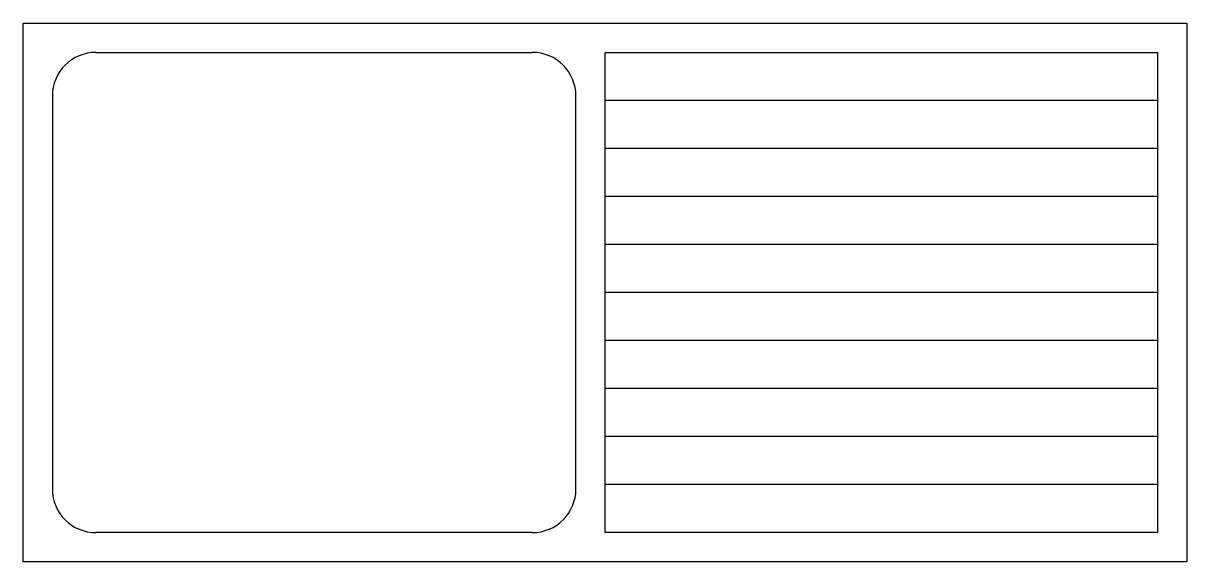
# Model space of a CAD drawing. Extents: x 7.228 to 8.028, y 34.038 to 34.408.
import ezdxf

# ---------------------------------------------------------------- set-up
doc = ezdxf.new("R2010")
doc.units = 0
doc.header["$LTSCALE"] = 0.5
doc.header["$MEASUREMENT"] = 0
doc.layers.get('0').update_dxf_attribs({"linetype": 'CONTINUOUS'})

# ---------------------------------------------------------------- blocks, each defined once
blk = doc.blocks.new('FREGADER')
for p, q in [((0.05, 0.465), (0.35, 0.465)), ((0.4, 0.135), (0.4, 0.465)), ((0.4, 0.465), (0.78, 0.465)), ((0.78, 0.465), (0.78, 0.135)), ((0.02, 0.435), (0.02, 0.165)), ((0.38, 0.165), (0.38, 0.435)), ((0.78, 0.432), (0.4, 0.432)), ((0.78, 0.399), (0.4, 0.399)), ((0.78, 0.366), (0.4, 0.366)), ((0.78, 0.333), (0.4, 0.333)), ((0.78, 0.3), (0.4, 0.3)), ((0.78, 0.267), (0.4, 0.267)), ((0.78, 0.234), (0.4, 0.234)), ((0.78, 0.201), (0.4, 0.201)), ((0.78, 0.168), (0.4, 0.168)), ((0.35, 0.135), (0.05, 0.135)), ((0.78, 0.135), (0.4, 0.135))]:
    blk.add_line(p, q)
blk.add_lwpolyline([(0.59, 0.115), (0, 0.115), (0, 0.485), (0.8, 0.485), (0.8, 0.115), (0, 0.115)])
for centre, start, end in [((0.05, 0.435), 90, 180), ((0.35, 0.435), 0, 90), ((0.05, 0.165), 180, 270), ((0.35, 0.165), 270, 0)]:
    blk.add_arc(centre, 0.03, start, end)

msp = doc.modelspace()

# ---------------------------------------------------------------- block references
msp.add_blockref('FREGADER', (7.22757, 33.92271))

doc.saveas('drawing.dxf')
